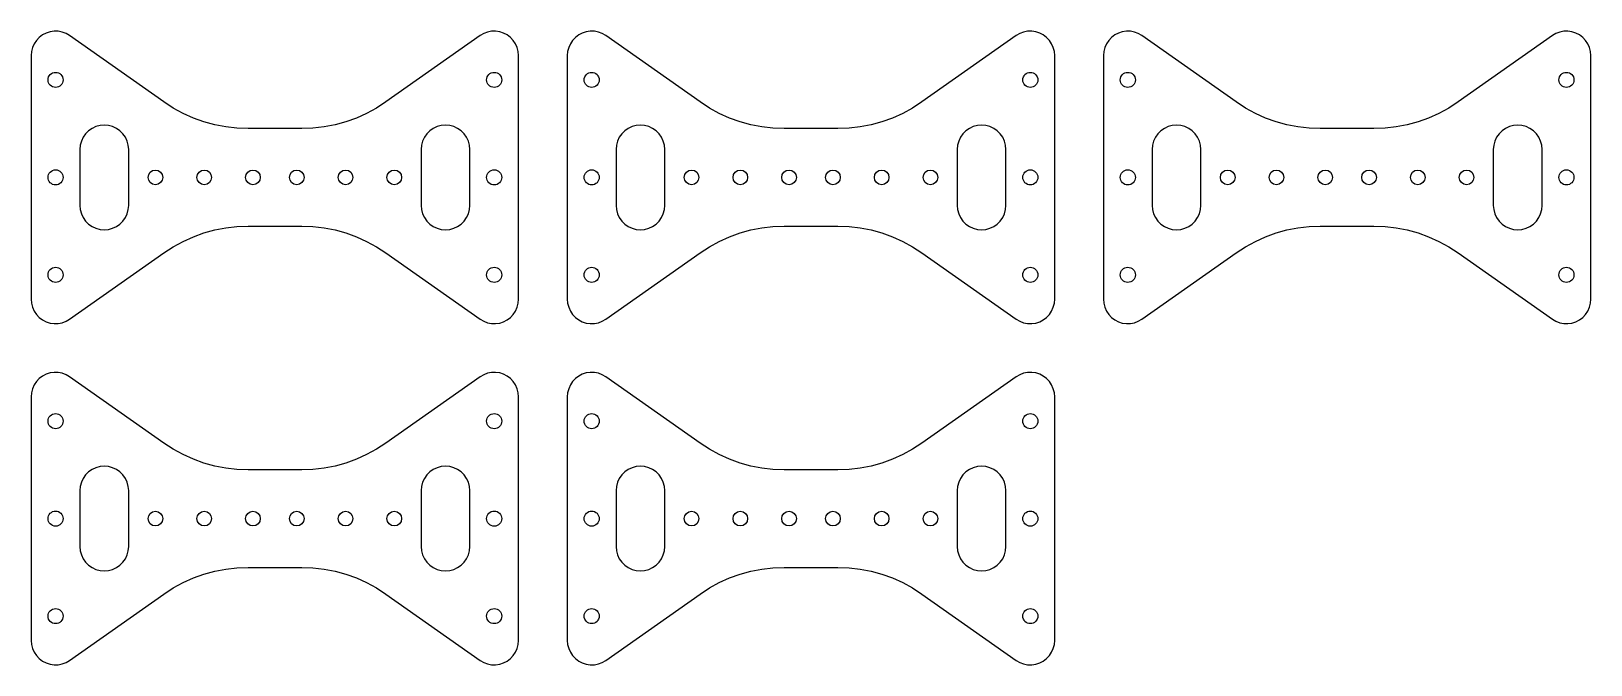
# Model space of a CAD drawing. Header units: millimetres. Extents: x -50 to 270, y -100 to 30.
import ezdxf

# ---------------------------------------------------------------- set-up
doc = ezdxf.new("R2010")
doc.units = ezdxf.units.MM
doc.layers.add('CUT', color=1, linetype='Continuous')

msp = doc.modelspace()

# ---------------------------------------------------------------- linework, layer by layer
at = {"layer": 'CUT', "color": 1}
for points in [[(22.767755, -15.467002), (42.12225, -29.088833), (42.846488, -29.51247), (43.631368, -29.809038), (44.454788, -29.970185), (45.293561, -29.991375), (46.124067, -29.872009), (46.92292, -29.61545), (47.667624, -29.228922), (48.33721, -28.723309), (48.912821, -28.11285), (49.378249, -27.414734), (49.720387, -26.64862), (49.929601, -25.836082), (50, -25), (50, 25), (49.929601, 25.836082), (49.720387, 26.64862), (49.378249, 27.414734), (48.912821, 28.11285), (48.33721, 28.723309), (47.667624, 29.228922), (46.92292, 29.61545), (46.124067, 29.872009), (45.293561, 29.991375), (44.454788, 29.970185), (43.631368, 29.809038), (42.846488, 29.51247), (42.12225, 29.088833), (22.767755, 15.467002), (20.838198, 14.216707), (18.818554, 13.117858), (16.720687, 12.176909), (14.556919, 11.399389), (12.33996, 10.789862), (10.082831, 10.351911), (7.798791, 10.088107), (5.501256, 10), (-5.501256, 10), (-7.798791, 10.088107), (-10.082831, 10.351911), (-12.33996, 10.789862), (-14.556919, 11.399389), (-16.720687, 12.176909), (-18.818554, 13.117858), (-20.838198, 14.216707), (-22.767755, 15.467002), (-42.12225, 29.088833), (-42.846488, 29.51247), (-43.631368, 29.809038), (-44.454788, 29.970185), (-45.293561, 29.991375), (-46.124067, 29.872009), (-46.92292, 29.61545), (-47.667624, 29.228922), (-48.33721, 28.723309), (-48.912821, 28.11285), (-49.378249, 27.414734), (-49.720387, 26.64862), (-49.929601, 25.836082), (-50, 25), (-50, -25), (-49.929601, -25.836082), (-49.720387, -26.64862), (-49.378249, -27.414734), (-48.912821, -28.11285), (-48.33721, -28.723309), (-47.667624, -29.228922), (-46.92292, -29.61545), (-46.124067, -29.872009), (-45.293561, -29.991375), (-44.454788, -29.970185), (-43.631368, -29.809038), (-42.846488, -29.51247), (-42.12225, -29.088833), (-22.767755, -15.467002), (-20.838198, -14.216707), (-18.818554, -13.117858), (-16.720687, -12.176909), (-14.556919, -11.399389), (-12.33996, -10.789862), (-10.082831, -10.351911), (-7.798791, -10.088107), (-5.501256, -10), (5.501256, -10), (7.798791, -10.088107), (10.082831, -10.351911), (12.33996, -10.789862), (14.556919, -11.399389), (16.720687, -12.176909), (18.818554, -13.117858), (20.838198, -14.216707)], [(132.767755, -15.467002), (152.12225, -29.088833), (152.846488, -29.51247), (153.631368, -29.809038), (154.454788, -29.970185), (155.293561, -29.991375), (156.124067, -29.872009), (156.92292, -29.61545), (157.667624, -29.228922), (158.33721, -28.723309), (158.912821, -28.11285), (159.378249, -27.414734), (159.720387, -26.64862), (159.929601, -25.836082), (160, -25), (160, 25), (159.929601, 25.836082), (159.720387, 26.64862), (159.378249, 27.414734), (158.912821, 28.11285), (158.33721, 28.723309), (157.667624, 29.228922), (156.92292, 29.61545), (156.124067, 29.872009), (155.293561, 29.991375), (154.454788, 29.970185), (153.631368, 29.809038), (152.846488, 29.51247), (152.12225, 29.088833), (132.767755, 15.467002), (130.838198, 14.216707), (128.818554, 13.117858), (126.720687, 12.176909), (124.556919, 11.399389), (122.33996, 10.789862), (120.082831, 10.351911), (117.798791, 10.088107), (115.501256, 10), (104.498744, 10), (102.201209, 10.088107), (99.917169, 10.351911), (97.66004, 10.789862), (95.443081, 11.399389), (93.279313, 12.176909), (91.181446, 13.117858), (89.161802, 14.216707), (87.232245, 15.467002), (67.87775, 29.088833), (67.153512, 29.51247), (66.368632, 29.809038), (65.545212, 29.970185), (64.706439, 29.991375), (63.875933, 29.872009), (63.07708, 29.61545), (62.332376, 29.228922), (61.66279, 28.723309), (61.087179, 28.11285), (60.621751, 27.414734), (60.279613, 26.64862), (60.070399, 25.836082), (60, 25), (60, -25), (60.070399, -25.836082), (60.279613, -26.64862), (60.621751, -27.414734), (61.087179, -28.11285), (61.66279, -28.723309), (62.332376, -29.228922), (63.07708, -29.61545), (63.875933, -29.872009), (64.706439, -29.991375), (65.545212, -29.970185), (66.368632, -29.809038), (67.153512, -29.51247), (67.87775, -29.088833), (87.232245, -15.467002), (89.161802, -14.216707), (91.181446, -13.117858), (93.279313, -12.176909), (95.443081, -11.399389), (97.66004, -10.789862), (99.917169, -10.351911), (102.201209, -10.088107), (104.498744, -10), (115.501256, -10), (117.798791, -10.088107), (120.082831, -10.351911), (122.33996, -10.789862), (124.556919, -11.399389), (126.720687, -12.176909), (128.818554, -13.117858), (130.838198, -14.216707)], [(242.767755, -15.467002), (262.12225, -29.088833), (262.846488, -29.51247), (263.631368, -29.809038), (264.454788, -29.970185), (265.293561, -29.991375), (266.124067, -29.872009), (266.92292, -29.61545), (267.667624, -29.228922), (268.33721, -28.723309), (268.912821, -28.11285), (269.378249, -27.414734), (269.720387, -26.64862), (269.929601, -25.836082), (270, -25), (270, 25), (269.929601, 25.836082), (269.720387, 26.64862), (269.378249, 27.414734), (268.912821, 28.11285), (268.33721, 28.723309), (267.667624, 29.228922), (266.92292, 29.61545), (266.124067, 29.872009), (265.293561, 29.991375), (264.454788, 29.970185), (263.631368, 29.809038), (262.846488, 29.51247), (262.12225, 29.088833), (242.767755, 15.467002), (240.838198, 14.216707), (238.818554, 13.117858), (236.720687, 12.176909), (234.556919, 11.399389), (232.33996, 10.789862), (230.082831, 10.351911), (227.798791, 10.088107), (225.501256, 10), (214.498744, 10), (212.201209, 10.088107), (209.917169, 10.351911), (207.66004, 10.789862), (205.443081, 11.399389), (203.279313, 12.176909), (201.181446, 13.117858), (199.161802, 14.216707), (197.232245, 15.467002), (177.87775, 29.088833), (177.153512, 29.51247), (176.368632, 29.809038), (175.545212, 29.970185), (174.706439, 29.991375), (173.875933, 29.872009), (173.07708, 29.61545), (172.332376, 29.228922), (171.66279, 28.723309), (171.087179, 28.11285), (170.621751, 27.414734), (170.279613, 26.64862), (170.070399, 25.836082), (170, 25), (170, -25), (170.070399, -25.836082), (170.279613, -26.64862), (170.621751, -27.414734), (171.087179, -28.11285), (171.66279, -28.723309), (172.332376, -29.228922), (173.07708, -29.61545), (173.875933, -29.872009), (174.706439, -29.991375), (175.545212, -29.970185), (176.368632, -29.809038), (177.153512, -29.51247), (177.87775, -29.088833), (197.232245, -15.467002), (199.161802, -14.216707), (201.181446, -13.117858), (203.279313, -12.176909), (205.443081, -11.399389), (207.66004, -10.789862), (209.917169, -10.351911), (212.201209, -10.088107), (214.498744, -10), (225.501256, -10), (227.798791, -10.088107), (230.082831, -10.351911), (232.33996, -10.789862), (234.556919, -11.399389), (236.720687, -12.176909), (238.818554, -13.117858), (240.838198, -14.216707)], [(-30, 5.733501), (-30.075961, 6.601742), (-30.301537, 7.443602), (-30.669873, 8.233501), (-31.169778, 8.947439), (-31.786062, 9.563723), (-32.5, 10.063628), (-33.289899, 10.431964), (-34.131759, 10.65754), (-35, 10.733501), (-35.868241, 10.65754), (-36.710101, 10.431964), (-37.5, 10.063628), (-38.213938, 9.563723), (-38.830222, 8.947439), (-39.330127, 8.233501), (-39.698463, 7.443602), (-39.924039, 6.601742), (-40, 5.733501), (-40, -5.733501), (-39.924039, -6.601742), (-39.698463, -7.443602), (-39.330127, -8.233501), (-38.830222, -8.947439), (-38.213938, -9.563723), (-37.5, -10.063628), (-36.710101, -10.431964), (-35.868241, -10.65754), (-35, -10.733501), (-34.131759, -10.65754), (-33.289899, -10.431964), (-32.5, -10.063628), (-31.786062, -9.563723), (-31.169778, -8.947439), (-30.669873, -8.233501), (-30.301537, -7.443602), (-30.075961, -6.601742), (-30, -5.733501)], [(30, 5.733501), (30, -5.733501), (30.075961, -6.601742), (30.301537, -7.443602), (30.669873, -8.233501), (31.169778, -8.947439), (31.786062, -9.563723), (32.5, -10.063628), (33.289899, -10.431964), (34.131759, -10.65754), (35, -10.733501), (35.868241, -10.65754), (36.710101, -10.431964), (37.5, -10.063628), (38.213938, -9.563723), (38.830222, -8.947439), (39.330127, -8.233501), (39.698463, -7.443602), (39.924039, -6.601742), (40, -5.733501), (40, 5.733501), (39.924039, 6.601742), (39.698463, 7.443602), (39.330127, 8.233501), (38.830222, 8.947439), (38.213938, 9.563723), (37.5, 10.063628), (36.710101, 10.431964), (35.868241, 10.65754), (35, 10.733501), (34.131759, 10.65754), (33.289899, 10.431964), (32.5, 10.063628), (31.786062, 9.563723), (31.169778, 8.947439), (30.669873, 8.233501), (30.301537, 7.443602), (30.075961, 6.601742)], [(80, 5.733501), (79.924039, 6.601742), (79.698463, 7.443602), (79.330127, 8.233501), (78.830222, 8.947439), (78.213938, 9.563723), (77.5, 10.063628), (76.710101, 10.431964), (75.868241, 10.65754), (75, 10.733501), (74.131759, 10.65754), (73.289899, 10.431964), (72.5, 10.063628), (71.786062, 9.563723), (71.169778, 8.947439), (70.669873, 8.233501), (70.301537, 7.443602), (70.075961, 6.601742), (70, 5.733501), (70, -5.733501), (70.075961, -6.601742), (70.301537, -7.443602), (70.669873, -8.233501), (71.169778, -8.947439), (71.786062, -9.563723), (72.5, -10.063628), (73.289899, -10.431964), (74.131759, -10.65754), (75, -10.733501), (75.868241, -10.65754), (76.710101, -10.431964), (77.5, -10.063628), (78.213938, -9.563723), (78.830222, -8.947439), (79.330127, -8.233501), (79.698463, -7.443602), (79.924039, -6.601742), (80, -5.733501)], [(140, 5.733501), (140, -5.733501), (140.075961, -6.601742), (140.301537, -7.443602), (140.669873, -8.233501), (141.169778, -8.947439), (141.786062, -9.563723), (142.5, -10.063628), (143.289899, -10.431964), (144.131759, -10.65754), (145, -10.733501), (145.868241, -10.65754), (146.710101, -10.431964), (147.5, -10.063628), (148.213938, -9.563723), (148.830222, -8.947439), (149.330127, -8.233501), (149.698463, -7.443602), (149.924039, -6.601742), (150, -5.733501), (150, 5.733501), (149.924039, 6.601742), (149.698463, 7.443602), (149.330127, 8.233501), (148.830222, 8.947439), (148.213938, 9.563723), (147.5, 10.063628), (146.710101, 10.431964), (145.868241, 10.65754), (145, 10.733501), (144.131759, 10.65754), (143.289899, 10.431964), (142.5, 10.063628), (141.786062, 9.563723), (141.169778, 8.947439), (140.669873, 8.233501), (140.301537, 7.443602), (140.075961, 6.601742)], [(190, 5.733501), (189.924039, 6.601742), (189.698463, 7.443602), (189.330127, 8.233501), (188.830222, 8.947439), (188.213938, 9.563723), (187.5, 10.063628), (186.710101, 10.431964), (185.868241, 10.65754), (185, 10.733501), (184.131759, 10.65754), (183.289899, 10.431964), (182.5, 10.063628), (181.786062, 9.563723), (181.169778, 8.947439), (180.669873, 8.233501), (180.301537, 7.443602), (180.075961, 6.601742), (180, 5.733501), (180, -5.733501), (180.075961, -6.601742), (180.301537, -7.443602), (180.669873, -8.233501), (181.169778, -8.947439), (181.786062, -9.563723), (182.5, -10.063628), (183.289899, -10.431964), (184.131759, -10.65754), (185, -10.733501), (185.868241, -10.65754), (186.710101, -10.431964), (187.5, -10.063628), (188.213938, -9.563723), (188.830222, -8.947439), (189.330127, -8.233501), (189.698463, -7.443602), (189.924039, -6.601742), (190, -5.733501)], [(250, 5.733501), (250, -5.733501), (250.075961, -6.601742), (250.301537, -7.443602), (250.669873, -8.233501), (251.169778, -8.947439), (251.786062, -9.563723), (252.5, -10.063628), (253.289899, -10.431964), (254.131759, -10.65754), (255, -10.733501), (255.868241, -10.65754), (256.710101, -10.431964), (257.5, -10.063628), (258.213938, -9.563723), (258.830222, -8.947439), (259.330127, -8.233501), (259.698463, -7.443602), (259.924039, -6.601742), (260, -5.733501), (260, 5.733501), (259.924039, 6.601742), (259.698463, 7.443602), (259.330127, 8.233501), (258.830222, 8.947439), (258.213938, 9.563723), (257.5, 10.063628), (256.710101, 10.431964), (255.868241, 10.65754), (255, 10.733501), (254.131759, 10.65754), (253.289899, 10.431964), (252.5, 10.063628), (251.786062, 9.563723), (251.169778, 8.947439), (250.669873, 8.233501), (250.301537, 7.443602), (250.075961, 6.601742)], [(22.767755, -85.467002), (42.12225, -99.088833), (42.846488, -99.51247), (43.631368, -99.809038), (44.454788, -99.970185), (45.293561, -99.991375), (46.124067, -99.872009), (46.92292, -99.61545), (47.667624, -99.228922), (48.33721, -98.723309), (48.912821, -98.11285), (49.378249, -97.414734), (49.720387, -96.64862), (49.929601, -95.836082), (50, -95), (50, -45), (49.929601, -44.163918), (49.720387, -43.35138), (49.378249, -42.585266), (48.912821, -41.88715), (48.33721, -41.276691), (47.667624, -40.771078), (46.92292, -40.38455), (46.124067, -40.127991), (45.293561, -40.008625), (44.454788, -40.029815), (43.631368, -40.190962), (42.846488, -40.48753), (42.12225, -40.911167), (22.767755, -54.532998), (20.838198, -55.783293), (18.818554, -56.882142), (16.720687, -57.823091), (14.556919, -58.600611), (12.33996, -59.210138), (10.082831, -59.648089), (7.798791, -59.911893), (5.501256, -60), (-5.501256, -60), (-7.798791, -59.911893), (-10.082831, -59.648089), (-12.33996, -59.210138), (-14.556919, -58.600611), (-16.720687, -57.823091), (-18.818554, -56.882142), (-20.838198, -55.783293), (-22.767755, -54.532998), (-42.12225, -40.911167), (-42.846488, -40.48753), (-43.631368, -40.190962), (-44.454788, -40.029815), (-45.293561, -40.008625), (-46.124067, -40.127991), (-46.92292, -40.38455), (-47.667624, -40.771078), (-48.33721, -41.276691), (-48.912821, -41.88715), (-49.378249, -42.585266), (-49.720387, -43.35138), (-49.929601, -44.163918), (-50, -45), (-50, -95), (-49.929601, -95.836082), (-49.720387, -96.64862), (-49.378249, -97.414734), (-48.912821, -98.11285), (-48.33721, -98.723309), (-47.667624, -99.228922), (-46.92292, -99.61545), (-46.124067, -99.872009), (-45.293561, -99.991375), (-44.454788, -99.970185), (-43.631368, -99.809038), (-42.846488, -99.51247), (-42.12225, -99.088833), (-22.767755, -85.467002), (-20.838198, -84.216707), (-18.818554, -83.117858), (-16.720687, -82.176909), (-14.556919, -81.399389), (-12.33996, -80.789862), (-10.082831, -80.351911), (-7.798791, -80.088107), (-5.501256, -80), (5.501256, -80), (7.798791, -80.088107), (10.082831, -80.351911), (12.33996, -80.789862), (14.556919, -81.399389), (16.720687, -82.176909), (18.818554, -83.117858), (20.838198, -84.216707)], [(132.767755, -85.467002), (152.12225, -99.088833), (152.846488, -99.51247), (153.631368, -99.809038), (154.454788, -99.970185), (155.293561, -99.991375), (156.124067, -99.872009), (156.92292, -99.61545), (157.667624, -99.228922), (158.33721, -98.723309), (158.912821, -98.11285), (159.378249, -97.414734), (159.720387, -96.64862), (159.929601, -95.836082), (160, -95), (160, -45), (159.929601, -44.163918), (159.720387, -43.35138), (159.378249, -42.585266), (158.912821, -41.88715), (158.33721, -41.276691), (157.667624, -40.771078), (156.92292, -40.38455), (156.124067, -40.127991), (155.293561, -40.008625), (154.454788, -40.029815), (153.631368, -40.190962), (152.846488, -40.48753), (152.12225, -40.911167), (132.767755, -54.532998), (130.838198, -55.783293), (128.818554, -56.882142), (126.720687, -57.823091), (124.556919, -58.600611), (122.33996, -59.210138), (120.082831, -59.648089), (117.798791, -59.911893), (115.501256, -60), (104.498744, -60), (102.201209, -59.911893), (99.917169, -59.648089), (97.66004, -59.210138), (95.443081, -58.600611), (93.279313, -57.823091), (91.181446, -56.882142), (89.161802, -55.783293), (87.232245, -54.532998), (67.87775, -40.911167), (67.153512, -40.48753), (66.368632, -40.190962), (65.545212, -40.029815), (64.706439, -40.008625), (63.875933, -40.127991), (63.07708, -40.38455), (62.332376, -40.771078), (61.66279, -41.276691), (61.087179, -41.88715), (60.621751, -42.585266), (60.279613, -43.35138), (60.070399, -44.163918), (60, -45), (60, -95), (60.070399, -95.836082), (60.279613, -96.64862), (60.621751, -97.414734), (61.087179, -98.11285), (61.66279, -98.723309), (62.332376, -99.228922), (63.07708, -99.61545), (63.875933, -99.872009), (64.706439, -99.991375), (65.545212, -99.970185), (66.368632, -99.809038), (67.153512, -99.51247), (67.87775, -99.088833), (87.232245, -85.467002), (89.161802, -84.216707), (91.181446, -83.117858), (93.279313, -82.176909), (95.443081, -81.399389), (97.66004, -80.789862), (99.917169, -80.351911), (102.201209, -80.088107), (104.498744, -80), (115.501256, -80), (117.798791, -80.088107), (120.082831, -80.351911), (122.33996, -80.789862), (124.556919, -81.399389), (126.720687, -82.176909), (128.818554, -83.117858), (130.838198, -84.216707)], [(-30, -64.266499), (-30.075961, -63.398258), (-30.301537, -62.556398), (-30.669873, -61.766499), (-31.169778, -61.052561), (-31.786062, -60.436277), (-32.5, -59.936372), (-33.289899, -59.568036), (-34.131759, -59.34246), (-35, -59.266499), (-35.868241, -59.34246), (-36.710101, -59.568036), (-37.5, -59.936372), (-38.213938, -60.436277), (-38.830222, -61.052561), (-39.330127, -61.766499), (-39.698463, -62.556398), (-39.924039, -63.398258), (-40, -64.266499), (-40, -75.733501), (-39.924039, -76.601742), (-39.698463, -77.443602), (-39.330127, -78.233501), (-38.830222, -78.947439), (-38.213938, -79.563723), (-37.5, -80.063628), (-36.710101, -80.431964), (-35.868241, -80.65754), (-35, -80.733501), (-34.131759, -80.65754), (-33.289899, -80.431964), (-32.5, -80.063628), (-31.786062, -79.563723), (-31.169778, -78.947439), (-30.669873, -78.233501), (-30.301537, -77.443602), (-30.075961, -76.601742), (-30, -75.733501)], [(30, -64.266499), (30, -75.733501), (30.075961, -76.601742), (30.301537, -77.443602), (30.669873, -78.233501), (31.169778, -78.947439), (31.786062, -79.563723), (32.5, -80.063628), (33.289899, -80.431964), (34.131759, -80.65754), (35, -80.733501), (35.868241, -80.65754), (36.710101, -80.431964), (37.5, -80.063628), (38.213938, -79.563723), (38.830222, -78.947439), (39.330127, -78.233501), (39.698463, -77.443602), (39.924039, -76.601742), (40, -75.733501), (40, -64.266499), (39.924039, -63.398258), (39.698463, -62.556398), (39.330127, -61.766499), (38.830222, -61.052561), (38.213938, -60.436277), (37.5, -59.936372), (36.710101, -59.568036), (35.868241, -59.34246), (35, -59.266499), (34.131759, -59.34246), (33.289899, -59.568036), (32.5, -59.936372), (31.786062, -60.436277), (31.169778, -61.052561), (30.669873, -61.766499), (30.301537, -62.556398), (30.075961, -63.398258)], [(80, -64.266499), (79.924039, -63.398258), (79.698463, -62.556398), (79.330127, -61.766499), (78.830222, -61.052561), (78.213938, -60.436277), (77.5, -59.936372), (76.710101, -59.568036), (75.868241, -59.34246), (75, -59.266499), (74.131759, -59.34246), (73.289899, -59.568036), (72.5, -59.936372), (71.786062, -60.436277), (71.169778, -61.052561), (70.669873, -61.766499), (70.301537, -62.556398), (70.075961, -63.398258), (70, -64.266499), (70, -75.733501), (70.075961, -76.601742), (70.301537, -77.443602), (70.669873, -78.233501), (71.169778, -78.947439), (71.786062, -79.563723), (72.5, -80.063628), (73.289899, -80.431964), (74.131759, -80.65754), (75, -80.733501), (75.868241, -80.65754), (76.710101, -80.431964), (77.5, -80.063628), (78.213938, -79.563723), (78.830222, -78.947439), (79.330127, -78.233501), (79.698463, -77.443602), (79.924039, -76.601742), (80, -75.733501)], [(140, -64.266499), (140, -75.733501), (140.075961, -76.601742), (140.301537, -77.443602), (140.669873, -78.233501), (141.169778, -78.947439), (141.786062, -79.563723), (142.5, -80.063628), (143.289899, -80.431964), (144.131759, -80.65754), (145, -80.733501), (145.868241, -80.65754), (146.710101, -80.431964), (147.5, -80.063628), (148.213938, -79.563723), (148.830222, -78.947439), (149.330127, -78.233501), (149.698463, -77.443602), (149.924039, -76.601742), (150, -75.733501), (150, -64.266499), (149.924039, -63.398258), (149.698463, -62.556398), (149.330127, -61.766499), (148.830222, -61.052561), (148.213938, -60.436277), (147.5, -59.936372), (146.710101, -59.568036), (145.868241, -59.34246), (145, -59.266499), (144.131759, -59.34246), (143.289899, -59.568036), (142.5, -59.936372), (141.786062, -60.436277), (141.169778, -61.052561), (140.669873, -61.766499), (140.301537, -62.556398), (140.075961, -63.398258)]]:
    msp.add_lwpolyline(points, close=True, dxfattribs=at)
for centre, radius in [((-45, 20), 1.55), ((45, 20), 1.55), ((65, 20), 1.55), ((155, 20), 1.55), ((175, 20), 1.55), ((265, 20), 1.55), ((-45, 0), 1.55), ((-24.5, 0), 1.5), ((-14.5, 0), 1.5), ((-4.5, 0), 1.5), ((4.5, 0), 1.5), ((14.5, 0), 1.5), ((24.5, 0), 1.5), ((45, 0), 1.55), ((65, 0), 1.55), ((85.5, 0), 1.5), ((95.5, 0), 1.5), ((105.5, 0), 1.5), ((114.5, 0), 1.5), ((124.5, 0), 1.5), ((134.5, 0), 1.5), ((155, 0), 1.55), ((175, 0), 1.55), ((195.5, 0), 1.5), ((205.5, 0), 1.5), ((215.5, 0), 1.5), ((224.5, 0), 1.5), ((234.5, 0), 1.5), ((244.5, 0), 1.5), ((265, 0), 1.55), ((-45, -20), 1.55), ((45, -20), 1.55), ((65, -20), 1.55), ((155, -20), 1.55), ((175, -20), 1.55), ((265, -20), 1.55), ((-45, -50), 1.55), ((45, -50), 1.55), ((65, -50), 1.55), ((155, -50), 1.55), ((-45, -70), 1.55), ((-24.5, -70), 1.5), ((-14.5, -70), 1.5), ((-4.5, -70), 1.5), ((4.5, -70), 1.5), ((14.5, -70), 1.5), ((24.5, -70), 1.5), ((45, -70), 1.55), ((65, -70), 1.55), ((85.5, -70), 1.5), ((95.5, -70), 1.5), ((105.5, -70), 1.5), ((114.5, -70), 1.5), ((124.5, -70), 1.5), ((134.5, -70), 1.5), ((155, -70), 1.55), ((-45, -90), 1.55), ((45, -90), 1.55), ((65, -90), 1.55), ((155, -90), 1.55)]:
    msp.add_circle(centre, radius, dxfattribs=at)

doc.saveas('drawing.dxf')
